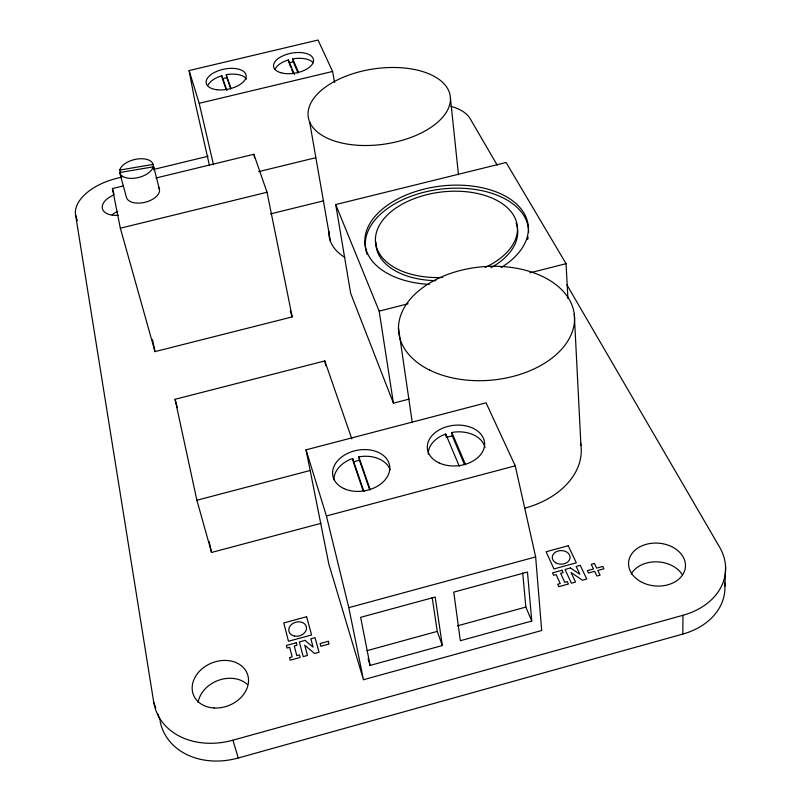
<?xml version="1.0" encoding="UTF-8"?>
<svg xmlns="http://www.w3.org/2000/svg" width="801" height="801" viewBox="0 0 801 801"><rect width="100%" height="100%" fill="white"/><g stroke="black" fill="none" stroke-linecap="round" stroke-linejoin="round"><path stroke-width="1.2" d="M153.872 167.559L153.872 170.012L153.071 166.888L119.669 172.515L126.398 197.156A16.981 9.302 -14 0 0 147.114 201.692A16.981 9.302 -14 0 0 158.268 186.933M160.08 721.02A69.196 55.439 -22.1 0 0 238.277 757.986L682.802 634.082L682.973 615.278A69.006 51.975 4.5 0 0 719.578 547.103L566.908 284.886M724.925 586.052L725.586 567.148M390.047 469.756A28.726 20.636 -10.2 0 0 358.808 456.87L359.409 460.185L353.281 461.887L352.67 458.572L351.709 458.823A28.726 20.636 -10.2 0 0 333.887 479.779M121.872 177.121L117.006 178.293A47.9 26.333 -14.6 0 0 75.564 214.838L153.712 702.137A70.017 55.459 -21.6 0 0 232.901 740.194L682.973 615.278M366.878 650.692L437.246 631.388L432.18 597.456M457.441 625.841L525.836 607.078L522.713 572.815M370.112 665.421L442.332 645.536L435.183 597.045L360.64 617.341L370.112 665.421L368.07 658.772M531.774 621.045L460.335 640.72L453.756 592.129L527.469 572.054L531.774 621.045L525.836 607.078M363.464 679.719L541.686 630.507L535.649 556.925L515.233 465.822L486.057 402.823L306.032 449.852L328.841 564.134L363.464 679.719L348.805 607.649L326.418 515.964L306.032 449.852M348.805 607.649L535.649 556.925M326.418 515.964L515.233 465.822M351.829 438.918L324.816 360.931L175.059 399.288L196.886 500.235L211.544 552.45L321.021 523.343M464.51 464.62L452.285 435.874L451.874 432.54L452.815 432.29A28.636 20.345 -6.1 0 1 485.005 447.679M196.886 500.235L310.177 470.487M567.919 298.523L566.047 263.669L506.102 162.503L335.709 204.565L350.668 293.336L393.431 403.163L409.141 399.088M123.304 185.942L112.42 188.575L120.34 228.205L154.983 351.619L292.215 316.906L267.033 192.25L253.857 154.273L155.935 178.022M335.709 204.565L379.173 311.128L408.11 303.779M529.872 272.861L566.047 263.669M298.012 72.951L293.266 61.797L288.921 62.878L288.41 59.995L287.729 60.155A20.175 10.183 -10.1 0 0 274.943 69.657M270.598 213.887L323.714 200.801M446.167 437.396L452.285 435.874M120.34 228.205L267.033 192.25M258.623 171.644L315.554 157.777M153.432 169.482L208.07 156.255M230.788 89.021L226.843 77.627L226.242 74.753L226.923 74.593A20.275 10.253 -11.4 0 1 246.468 79.079M332.585 71.459L318.037 40.05L189.096 70.558L199.199 103.309L332.585 71.459L334.618 82.523M207.99 85.236A20.275 10.253 -11.4 0 1 221.817 75.755L222.428 78.628L226.843 77.627M120.591 173.156L119.749 170.052L153.081 164.435L159.389 189.136M497.181 165.096L470.167 118.698A46.828 25.492 -7.3 0 0 450.983 106.393M313.221 62.828A20.175 10.183 -10.1 0 0 292.755 58.914L298.443 72.27M451.874 432.54L465.571 464.71M288.41 59.995L294.498 74.493M428.245 454.187A28.636 20.345 -6.1 0 1 445.736 434.052L459.293 466.272M289.391 63.99L290.803 67.344M291.734 69.577L293.146 72.931M437.246 631.388L442.332 645.536M226.242 74.753L230.978 88.4M358.808 456.87L370.252 489.842M359.409 460.185L369.611 489.641M153.712 702.137L155.764 708.024M157.817 713.921L159.87 719.819M221.817 75.755L226.883 90.563M352.67 458.572L363.964 491.604M222.428 78.628L225.932 88.891M353.682 463.068L362.953 490.212M290.262 311.028L292.215 316.906M232.901 740.194L238.277 757.986M75.564 214.838L77.307 220.625M112.42 188.575L114.102 194.603M175.059 399.288L177.381 407.649M199.199 103.309L213.517 164.806M209.351 164.936L195.204 102.868L189.096 70.558M209.151 541.536L211.544 552.45M152.45 339.424L154.983 351.619M253.857 154.273L254.598 157.917M324.816 360.931L325.737 365.767M292.755 58.914L293.266 61.797M309.617 121.862L330.493 241.501M379.173 311.128L393.431 403.163M398.487 328.04L412.275 422.568M445.736 434.052L446.017 436.275M450.432 98.133A71.76 37.997 -8.4 0 1 345.061 143.699A71.76 37.997 -8.4 0 1 342.247 77.687A71.76 37.997 -8.4 0 1 450.432 98.133L458.472 174.778M574.267 313.852L580.935 445.366M118.418 215.279A19.795 10.874 -14.6 0 1 102.428 208.721A19.795 10.874 -14.6 0 1 113.191 195.204M724.655 582.617A68.215 51.975 5 0 1 682.802 634.082M112.08 214.798A19.635 10.954 -14.7 0 1 117.717 211.374M198.107 702.427A28.586 22.889 -22.1 0 1 218.363 680.349A28.586 22.889 -22.1 0 1 247.489 684.545M631.158 574.147A28.185 21.457 5 0 1 656.159 561.811A28.185 21.457 5 0 1 682.322 574.637M580.585 443.043A82.102 58.353 -4.3 0 1 524.595 508.224M344.79 257.381A67.604 40.03 -8.1 0 1 328.901 231.189M153.071 166.888A17.191 9.191 -13.9 0 1 136.23 177.972A17.191 9.191 -13.9 0 1 119.669 172.515M119.749 170.052A17.191 9.191 -13.9 0 1 136.55 159.139A17.191 9.191 -13.9 0 1 153.081 164.435M429.266 284.425A82.143 49.151 -6.7 0 1 371.994 220.245A82.143 49.151 -6.7 0 1 494.878 191.409A82.143 49.151 -6.7 0 1 501.126 267.564M442.713 277.476A71.359 42.683 -6.7 0 1 380.125 224.02A71.359 42.683 -6.7 0 1 491.123 197.697A71.359 42.683 -6.7 0 1 485.196 267.404M528.54 229.927A82.012 49.201 -6.7 0 1 528.59 232.29M528.139 237.096A82.012 49.201 -6.7 0 1 527.629 239.499M367.198 254.548A82.012 49.201 -6.7 0 1 435.574 189.867A82.012 49.201 -6.7 0 1 528.44 228.766M516.104 223.139A71.239 42.723 -6.7 0 1 491.053 267.684M435.874 280.68A71.239 42.723 -6.7 0 1 375.879 242.102M296.27 642.762L286.388 645.456L287.038 648.009L289.682 647.288L292.145 656.87L289.481 657.601L290.142 660.194L300.125 657.461L299.444 654.878L296.791 655.598L294.297 646.027L296.941 645.306L296.27 642.762M304.981 640.389L299.334 641.931L303.209 656.62L307.464 655.448L304.72 645.195L314.593 653.506L319.058 652.274L315.033 637.646L310.828 638.798L313.101 647.148L304.981 640.389M562.062 570.272L552.49 572.885L553.581 575.268L556.134 574.577L560.229 583.539L557.656 584.249L558.758 586.672L568.42 584.029L567.308 581.606L564.735 582.317L560.61 573.356L563.163 572.655L562.062 570.272M570.492 567.979L565.025 569.471L571.403 583.218L575.518 582.087L571.033 572.485L582.427 580.194L586.753 579.013L580.224 565.316L576.149 566.427L579.854 574.257L570.492 567.979M594.382 563.463L591.238 564.325L593.491 568.97L587.373 570.632L588.515 573.005L594.642 571.333L596.905 576.029L600.079 575.158L597.796 570.472L603.914 568.8L602.752 566.437L596.645 568.109L594.382 563.463M328.26 641.321L320.08 643.553L320.841 646.287L329.031 644.044L328.26 641.321M306.603 616.73L283.774 622.928L288.49 641.271L311.599 634.973L306.603 616.73M568.219 545.751L546.112 551.749L553.962 568.93L576.33 562.833L568.219 545.751M640.59 581.566A28.506 21.457 4.5 0 0 685.366 567.498A28.506 21.457 4.5 0 0 645.085 544.66A28.506 21.457 4.5 0 0 640.59 581.566M214.167 707.994A28.926 22.899 -21.6 0 0 247.259 673.601A28.926 22.899 -21.6 0 0 199.639 671.078A28.926 22.899 -21.6 0 0 214.167 707.994M294.498 636.074A9.011 7.069 -15.8 0 0 306.403 626.983A9.011 7.069 -15.8 0 0 292.015 624.069A9.011 7.069 -15.8 0 0 294.498 636.074M555.754 562.783A8.931 6.798 -0.3 0 0 570.042 558.237A8.931 6.798 -0.3 0 0 557.766 551.108A8.931 6.798 -0.3 0 0 555.754 562.783M429.626 370.082A88.27 56.871 -5.3 0 0 573.176 328.951A88.27 56.871 -5.3 0 0 456.8 271.439A88.27 56.871 -5.3 0 0 429.626 370.082M216.63 89.692A20.335 10.223 -11.4 0 0 246.137 75.825A20.335 10.223 -11.4 0 0 215.579 71.89A20.335 10.223 -11.4 0 0 216.63 89.692M280.881 72.731A20.235 10.143 -10.1 0 0 313.281 62.158A20.235 10.143 -10.1 0 0 286.448 54.448A20.235 10.143 -10.1 0 0 280.881 72.731M343.969 488.58A28.846 20.616 -10.2 0 0 389.596 470.557A28.846 20.616 -10.2 0 0 349.997 452.345A28.846 20.616 -10.2 0 0 343.969 488.58M439.018 462.878A28.746 20.325 -6.1 0 0 484.455 446.237A28.746 20.325 -6.1 0 0 444.415 427.494A28.746 20.325 -6.1 0 0 439.018 462.878"/></g></svg>
